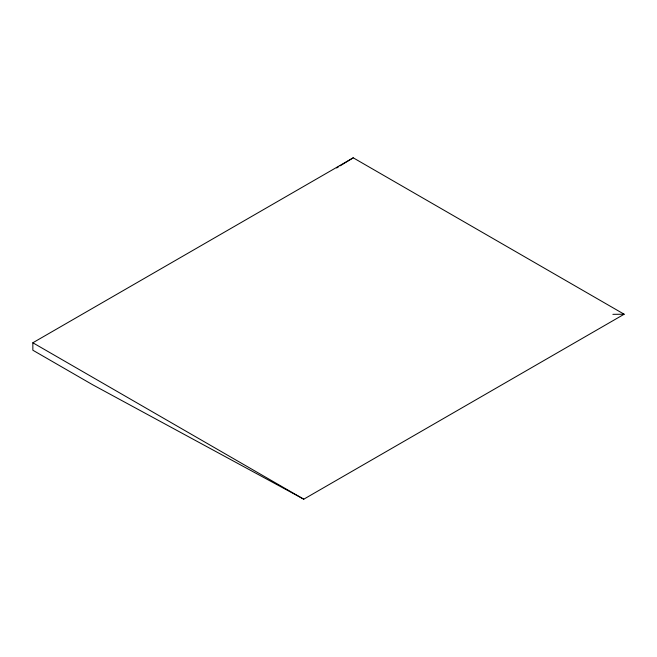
<?xml version="1.0" encoding="UTF-8"?>
<svg xmlns="http://www.w3.org/2000/svg" width="657" height="657" viewBox="0 0 657 657"><rect width="100%" height="100%" fill="white"/><g stroke="black" fill="none" stroke-linecap="round" stroke-linejoin="round"><path stroke-width="0.99" d="M336.639 167.987L338.388 166.911M340.137 165.843L353.228 157.811L624.15 314.227L303.772 499.189L92.629 384.739L32.85 350.222L32.85 342.773L353.228 157.811M612.874 314.333L624.15 314.227M32.85 342.773L303.772 499.189"/></g></svg>
